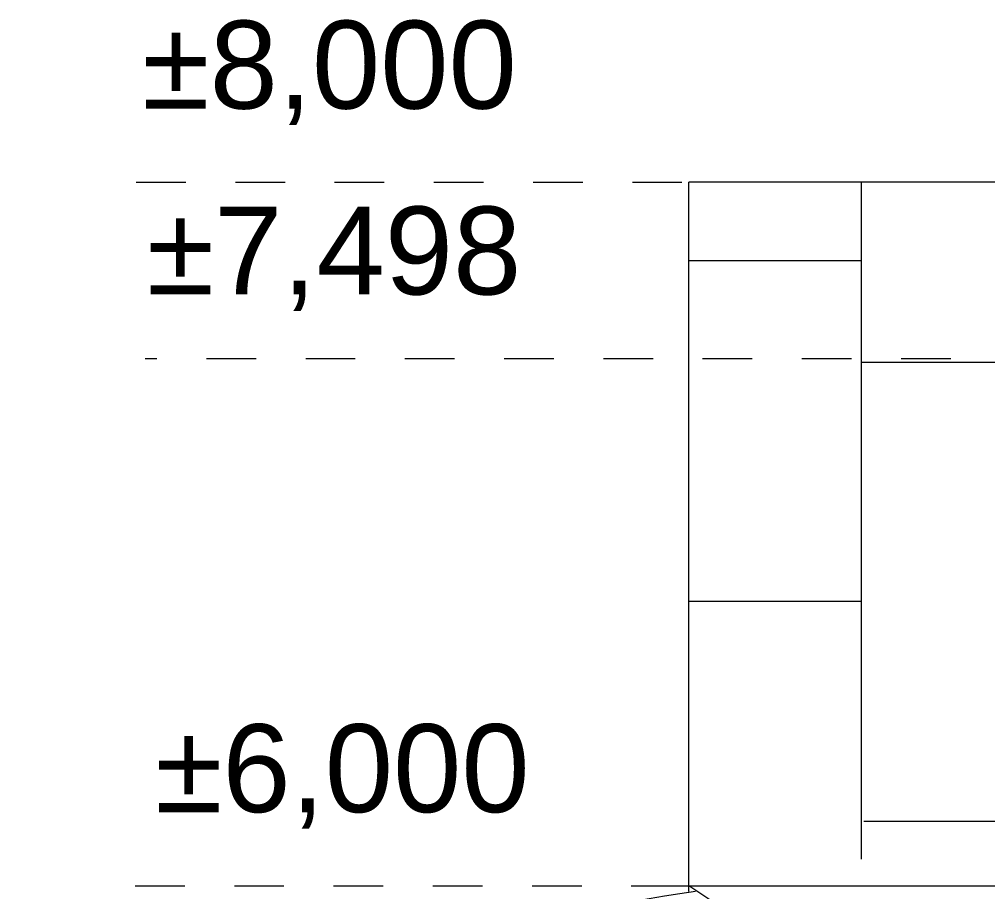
# Model space of a CAD drawing. Header units: millimetres. Extents: x -490789 to -449459, y 209001 to 327650.
# Drawn here: x -480726 to -477972, y 225289 to 227768 of the extents above; entities that cross this region are included whole.
import ezdxf

# ---------------------------------------------------------------- set-up
doc = ezdxf.new("R2010")
doc.units = ezdxf.units.MM
doc.header["$MEASUREMENT"] = 0
doc.linetypes.add('Штриховая', pattern=[282.222223, 141.111112, -141.111112])
for name, color, linetype, lineweight in [('0_Ном._пера__7_Ном._пера__7_Ном._пера__7', 7, 'Continuous', 18), ('0_Ном_пера__7_Ном_пера__7_Ном_пера__7_Ном_пера__7_Ном_пера__7_Ном_пера__7_Ном_пера__7_Ном_пера__7_Ном_пера__7_Ном_пера__7_Ном_пера__7_Ном_пера__7_Ном_пера__7_Ном_пера__7_Ном_пера__7_Ном._пера__7_Ном._пера__7_Ном._пера__7_Ном._пера__7_Ном._пера__7_Ном._пера__7', 7, 'Continuous', 18), ('Line 0.25_Ном_пера__7_Ном_пера__7_Ном_пера__7_Ном_пера__7_Ном_пера__7_Ном_пера__7_Ном_пера__7_Ном_пера__7_Ном_пера__7_Ном_пера__7_Ном_пера__7_Ном._пера__7_Ном._пера__7_Ном._пера__7_Ном._пера__7_Ном._пера__102_Ном._пера__102', 102, 'Continuous', 18), ('Line 0.25_Ном_пера__7_Ном_пера__7_Ном_пера__7_Ном_пера__7_Ном_пера__7_Ном_пера__7_Ном_пера__7_Ном_пера__7_Ном_пера__7_Ном_пера__7_Ном_пера__7_Ном._пера__7_Ном._пера__8_Ном._пера__8_Ном._пера__8_Ном._пера__8_Ном._пера__8', 8, 'Continuous', 18)]:
    doc.layers.add(name, color=color, linetype=linetype, lineweight=lineweight)
doc.styles.add('СГЕНЕРИР_СТИЛЬ_1', font='')
doc.styles.get('СГЕНЕРИР_СТИЛЬ_1').set_extended_font_data('Arial')

msp = doc.modelspace()

# ---------------------------------------------------------------- linework, layer by layer
at = {"layer": '0_Ном._пера__7_Ном._пера__7_Ном._пера__7', "linetype": 'Continuous'}
for p, q in [((-474486, 227305.6), (-478821.8, 227305.6)), ((-478821.8, 225289), (-478821.8, 227305.6)), ((-474486, 227305.6), (-478821.8, 227305.6)), ((-478902.2, 225305.6), (-474125.7, 225305.6)), ((-478821.8, 225305.6), (-474125.7, 225305.6)), ((-478338.9, 224985.6), (-478821.8, 225305.6))]:
    msp.add_line(p, q, dxfattribs=at)
msp.add_arc((-478526.9, 223051.9), 2254.1, 97.0333, 167.2735, dxfattribs=at)
at = {"layer": 'Line 0.25_Ном_пера__7_Ном_пера__7_Ном_пера__7_Ном_пера__7_Ном_пера__7_Ном_пера__7_Ном_пера__7_Ном_пера__7_Ном_пера__7_Ном_пера__7_Ном_пера__7_Ном._пера__7_Ном._пера__7_Ном._пера__7_Ном._пера__7_Ном._пера__102_Ном._пера__102', "linetype": 'Штриховая'}
for p, q in [((-480393.4, 227305.6), (-478821.8, 227305.6)), ((-474125.7, 226803.5), (-480367.5, 226803.5)), ((-480396.4, 225305.6), (-478762.1, 225305.6))]:
    msp.add_line(p, q, dxfattribs=at)
at = {"layer": 'Line 0.25_Ном_пера__7_Ном_пера__7_Ном_пера__7_Ном_пера__7_Ном_пера__7_Ном_пера__7_Ном_пера__7_Ном_пера__7_Ном_пера__7_Ном_пера__7_Ном_пера__7_Ном._пера__7_Ном._пера__8_Ном._пера__8_Ном._пера__8_Ном._пера__8_Ном._пера__8', "linetype": 'Continuous'}
for p, q in [((-478331.6, 227305.6), (-478331.6, 225630.9)), ((-478331.5, 227305.6), (-478331.5, 225381.1)), ((-478821.8, 227083.4), (-478331.5, 227083.4)), ((-478331.6, 226793.8), (-477747.3, 226793.8)), ((-478331.5, 226793.8), (-477747.2, 226793.8)), ((-478821.8, 226114.6), (-478331.5, 226114.6)), ((-478324, 225489.4), (-477770.2, 225489.4)), ((-478323.9, 225489.4), (-477770.1, 225489.4))]:
    msp.add_line(p, q, dxfattribs=at)

# ---------------------------------------------------------------- texts
at = {"layer": '0_Ном_пера__7_Ном_пера__7_Ном_пера__7_Ном_пера__7_Ном_пера__7_Ном_пера__7_Ном_пера__7_Ном_пера__7_Ном_пера__7_Ном_пера__7_Ном_пера__7_Ном_пера__7_Ном_пера__7_Ном_пера__7_Ном_пера__7_Ном._пера__7_Ном._пера__7_Ном._пера__7_Ном._пера__7_Ном._пера__7_Ном._пера__7', "linetype": 'Continuous', "char_height": 250, "attachment_point": 7, "style": 'СГЕНЕРИР_СТИЛЬ_1'}
for s, insert in [('\\A1;{\\fArial|b0|i0|c204|p38;±8,000}', (-480376.3, 227468.2)), ('\\A1;{\\fArial|b0|i0|c204|p38;±8,000}', (-480376.3, 227468.2)), ('\\A1;{\\fArial|b0|i0|c204|p38;±7,498}', (-480363.5, 226939.9)), ('\\A1;{\\fArial|b0|i0|c204|p38;±6,000}', (-480339.9, 225468.4))]:
    msp.add_mtext(s, dxfattribs=dict(at, insert=insert))

doc.saveas('drawing.dxf')
